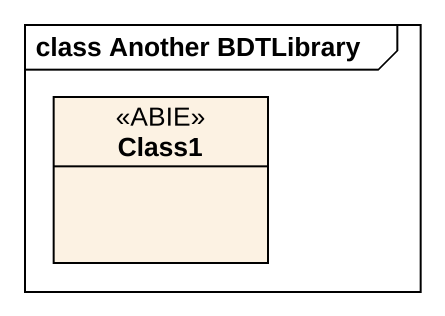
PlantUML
@startuml
mainframe class Another BDTLibrary
hide circle
hide empty members
class Class1 <<ABIE>>
@enduml
